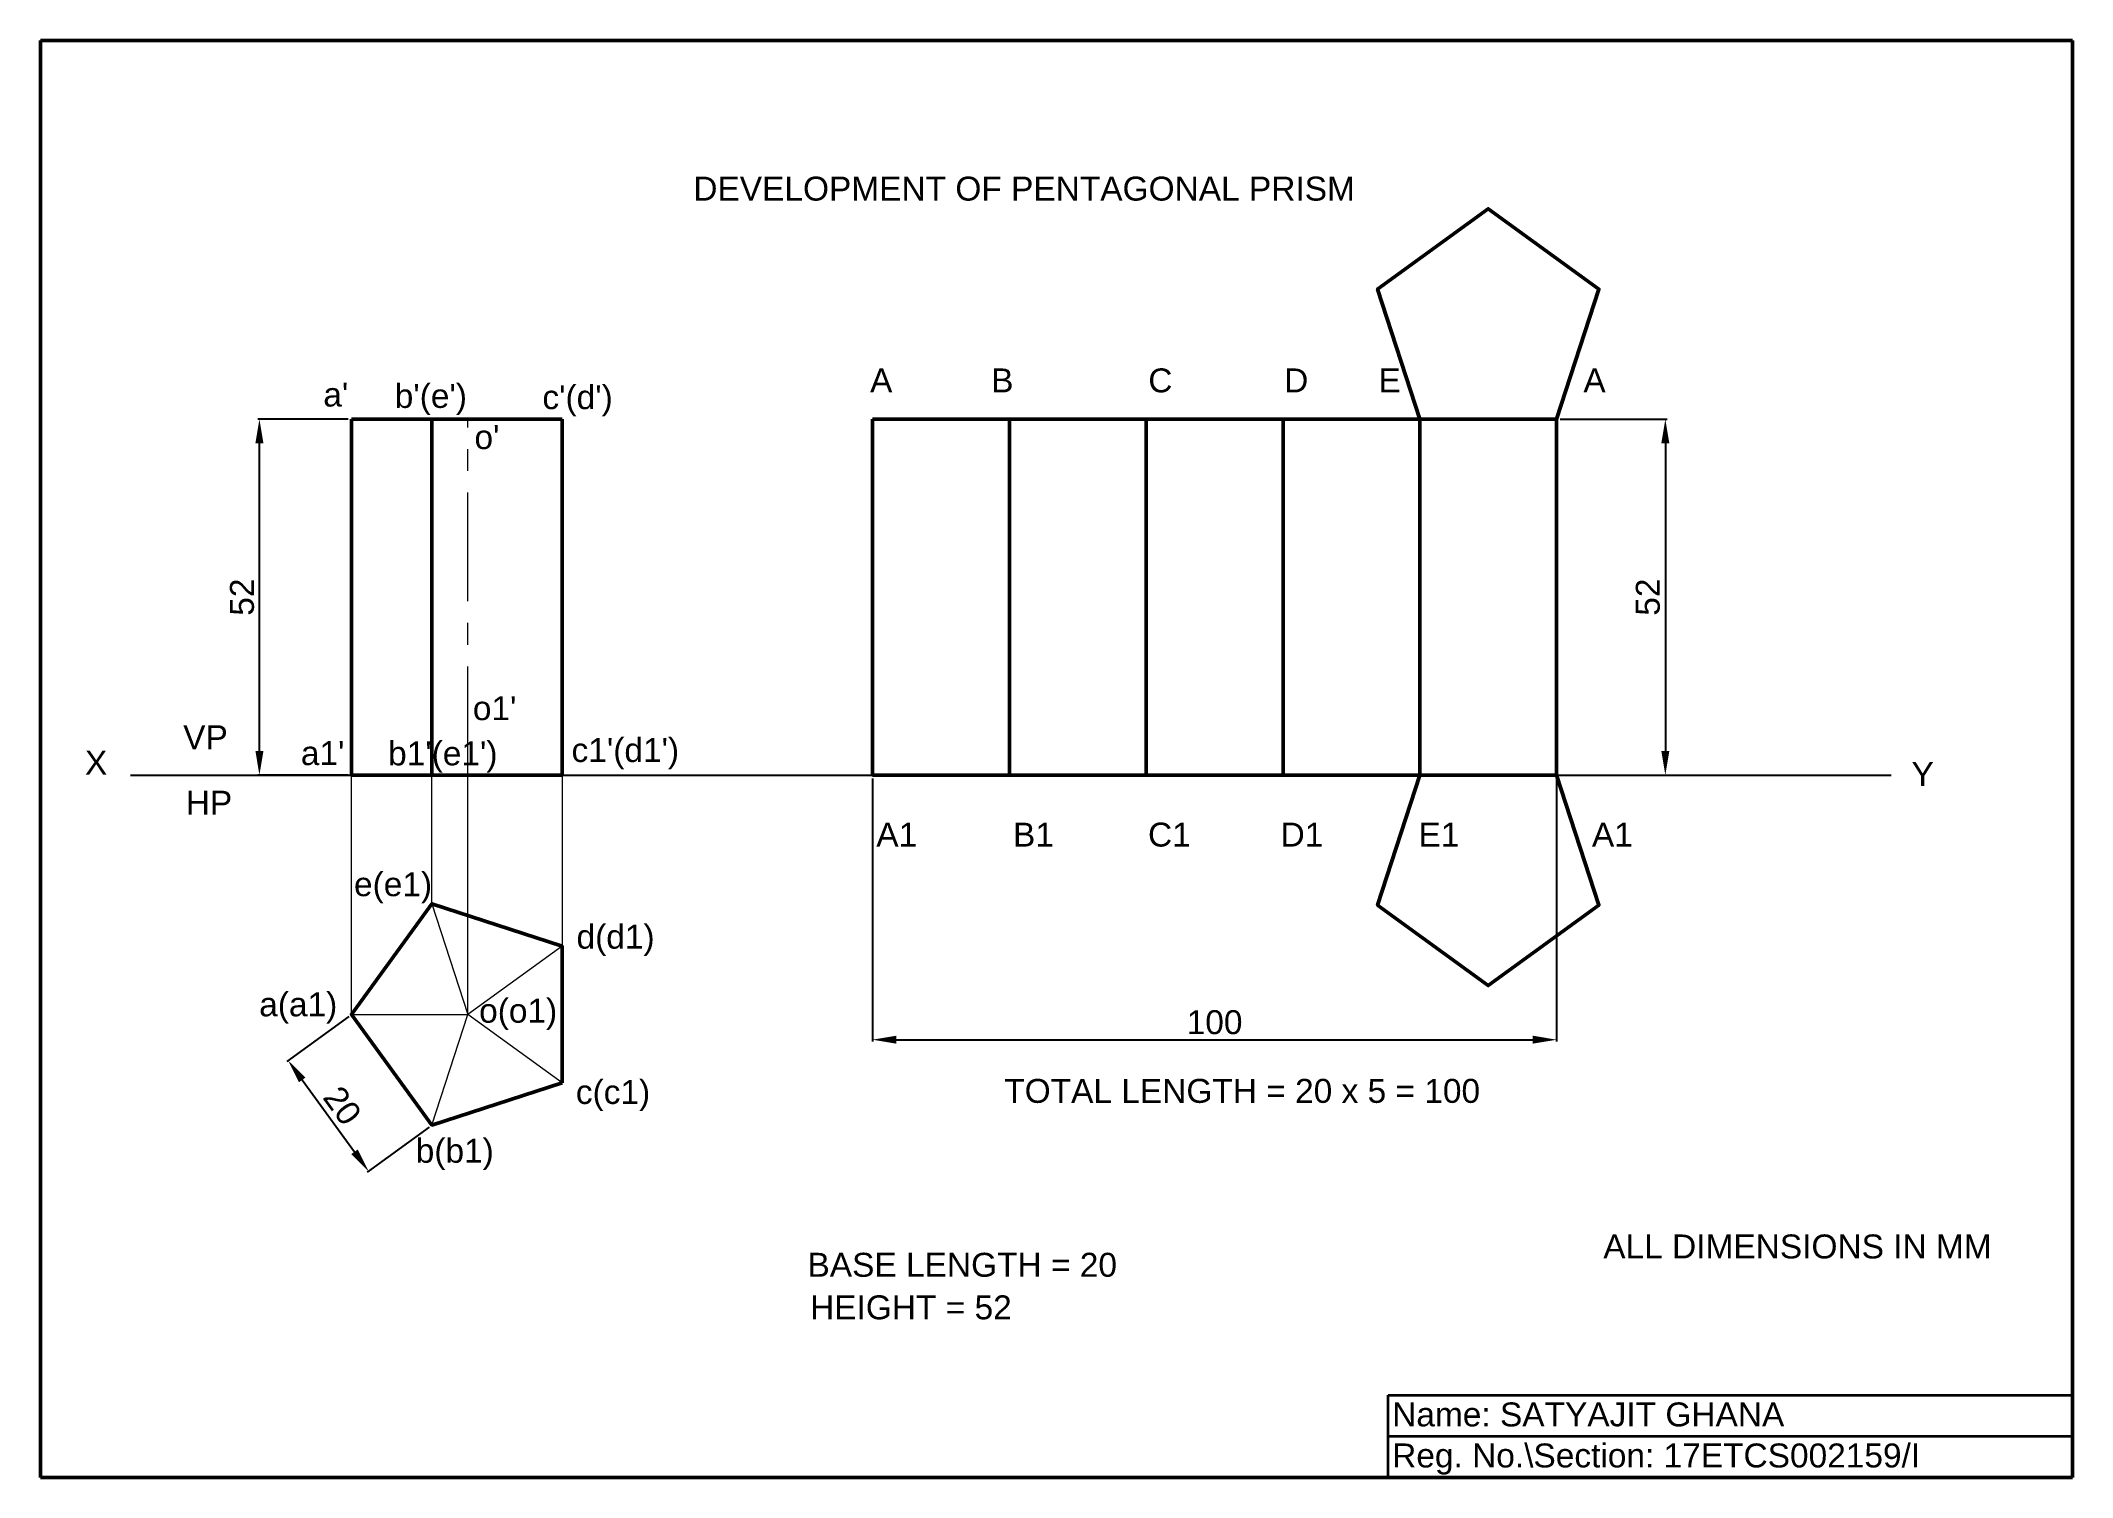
# Model space of a CAD drawing. Header units: millimetres. Extents: x 0 to 297, y 0 to 210.
import ezdxf

# ---------------------------------------------------------------- set-up
doc = ezdxf.new("R2010")
doc.units = ezdxf.units.MM
doc.header["$LTSCALE"] = 0.5
doc.header["$PDMODE"] = 3
doc.header["$PDSIZE"] = 5
doc.linetypes.add('CENTER', pattern=[50.8, 31.75, -6.35, 6.35, -6.35])
for name, color, linetype, lineweight in [('AxisLine', 2, 'CENTER', 20), ('DimensionLine', 1, 'Continuous', 25), ('FVnTV', 3, 'Continuous', 50), ('ProjectorLine', 4, 'Continuous', 9), ('TrueLengthLines', 5, 'Continuous', 35)]:
    doc.layers.add(name, color=color, linetype=linetype, lineweight=lineweight)
doc.styles.get("Standard").update_dxf_attribs({"font": 'arial.ttf'})
doc.dimstyles.new('ED', dxfattribs={"dimtxt": 3.5, "dimasz": 3.5, "dimexe": 0.25, "dimexo": 0.5, "dimgap": 0.75, "dimtad": 1, "dimdec": 0, "dimzin": 0, "dimdsep": 46, "dimtxsty": 'Standard', "dimcen": 0.09, "dimadec": 0, "dimazin": 0, "dimtfac": 1, "dimtdec": 0, "dimtofl": 0, "dimtmove": 0, "dimatfit": 3, "dimfxl": 1, "dimtolj": 1, "dimtzin": 0, "dimarcsym": 0})

# ---------------------------------------------------------------- blocks, each defined once
blk = doc.blocks.new('*D1')
at = {"layer": 'Defpoints', "color": 0, "transparency": 16777216}
for p in [(45.44, 67.66), (57.19, 51.48), (47.93, 44.75)]:
    blk.add_point(p, dxfattribs=at)
at = {"layer": 'DimensionLine', "color": 0, "lineweight": -2, "transparency": 16777216}
for p, q in [((45.03, 67.36), (35.98, 60.78)), ((38.24, 58.1), (45.88, 47.58)), ((56.79, 51.18), (47.73, 44.6))]:
    blk.add_line(p, q, dxfattribs=at)
at = {"layer": 'DimensionLine', "color": 0, "transparency": 16777216}
for points in [[(38.71, 58.44), (37.76, 57.75), (36.18, 60.93)], [(46.35, 47.92), (45.4, 47.24), (47.93, 44.75)]]:
    blk.add_solid(points, dxfattribs=at)
at = {"layer": 'DimensionLine', "color": 0, "transparency": 16777216, "insert": (44.11, 54.33), "char_height": 3.5, "attachment_point": 5, "rotation": 306}
blk.add_mtext('\\A1;20', dxfattribs=at)
blk = doc.blocks.new('*D2')
at = {"layer": 'Defpoints', "color": 0, "transparency": 16777216}
for p in [(31.98, 154.66), (45.44, 154.66), (45.44, 102.66)]:
    blk.add_point(p, dxfattribs=at)
at = {"layer": 'DimensionLine', "color": 0, "lineweight": -2, "transparency": 16777216}
for p, q in [((44.94, 154.66), (31.73, 154.66)), ((31.98, 106.16), (31.98, 151.16)), ((44.94, 102.66), (31.73, 102.66))]:
    blk.add_line(p, q, dxfattribs=at)
at = {"layer": 'DimensionLine', "color": 0, "transparency": 16777216}
for points in [[(31.4, 151.16), (32.57, 151.16), (31.98, 154.66)], [(31.4, 106.16), (32.57, 106.16), (31.98, 102.66)]]:
    blk.add_solid(points, dxfattribs=at)
at = {"layer": 'DimensionLine', "color": 0, "transparency": 16777216, "insert": (29.45, 128.66), "char_height": 3.5, "attachment_point": 5, "rotation": 90}
blk.add_mtext('\\A1;52', dxfattribs=at)
blk = doc.blocks.new('*D5')
at = {"layer": 'Defpoints', "color": 0, "transparency": 16777216}
for p in [(221.61, 154.66), (221.61, 102.66), (237.5, 102.66)]:
    blk.add_point(p, dxfattribs=at)
at = {"layer": 'DimensionLine', "color": 0, "lineweight": -2, "transparency": 16777216}
for p, q in [((222.11, 154.66), (237.75, 154.66)), ((237.5, 151.16), (237.5, 106.16)), ((222.11, 102.66), (237.75, 102.66))]:
    blk.add_line(p, q, dxfattribs=at)
at = {"layer": 'DimensionLine', "color": 0, "transparency": 16777216}
for points in [[(236.92, 151.16), (238.08, 151.16), (237.5, 154.66)], [(236.92, 106.16), (238.08, 106.16), (237.5, 102.66)]]:
    blk.add_solid(points, dxfattribs=at)
at = {"layer": 'DimensionLine', "color": 0, "transparency": 16777216, "insert": (234.96, 128.66), "char_height": 3.5, "attachment_point": 5, "rotation": 90}
blk.add_mtext('\\A1;52', dxfattribs=at)
blk = doc.blocks.new('*D6')
at = {"layer": 'Defpoints', "color": 0, "transparency": 16777216}
for p in [(121.61, 102.66), (221.61, 102.66), (221.61, 63.97)]:
    blk.add_point(p, dxfattribs=at)
at = {"layer": 'DimensionLine', "color": 0, "lineweight": -2, "transparency": 16777216}
for p, q in [((121.61, 102.16), (121.61, 63.72)), ((221.61, 102.16), (221.61, 63.72)), ((125.11, 63.97), (218.11, 63.97))]:
    blk.add_line(p, q, dxfattribs=at)
at = {"layer": 'DimensionLine', "color": 0, "transparency": 16777216}
for points in [[(125.11, 64.56), (125.11, 63.39), (121.61, 63.97)], [(218.11, 64.56), (218.11, 63.39), (221.61, 63.97)]]:
    blk.add_solid(points, dxfattribs=at)
at = {"layer": 'DimensionLine', "color": 0, "transparency": 16777216, "insert": (171.61, 66.51), "char_height": 3.5, "attachment_point": 5}
blk.add_mtext('\\A1;100', dxfattribs=at)

msp = doc.modelspace()

# ---------------------------------------------------------------- linework, layer by layer
msp.add_line((13.13, 102.66), (270.5, 102.66))
at = {"layer": 'AxisLine'}
msp.add_line((62.45, 102.66), (62.45, 154.66), dxfattribs=at)
at = {"layer": 'FVnTV'}
for p, q in [((0, 0), (0, 210)), ((0, 210), (297, 210)), ((297, 0), (297, 210)), ((45.44, 102.66), (45.44, 154.66)), ((45.44, 154.66), (76.22, 154.66)), ((57.19, 102.66), (57.19, 154.66)), ((76.22, 102.66), (76.22, 154.66)), ((121.61, 102.66), (121.61, 154.66)), ((121.61, 154.66), (221.61, 154.66)), ((141.61, 102.66), (141.61, 154.66)), ((161.61, 102.66), (161.61, 154.66)), ((181.61, 102.66), (181.61, 154.66)), ((201.61, 102.66), (201.61, 154.66)), ((221.61, 102.66), (221.61, 154.66)), ((45.44, 102.66), (76.22, 102.66)), ((121.61, 102.66), (221.61, 102.66)), ((0, 0), (297, 0))]:
    msp.add_line(p, q, dxfattribs=at)
for points in [[(221.61, 154.66), (227.79, 173.68), (211.61, 185.43), (195.43, 173.68), (201.61, 154.66)], [(221.61, 102.66), (201.61, 102.66), (195.43, 83.64), (211.61, 71.88), (227.79, 83.64)], [(76.22, 57.66), (76.22, 77.66), (57.19, 83.84), (45.44, 67.66), (57.19, 51.48)]]:
    msp.add_lwpolyline(points, close=True, dxfattribs=at)
at = {"layer": 'ProjectorLine'}
for p, q in [((45.44, 67.66), (45.44, 102.66)), ((57.19, 83.84), (57.19, 102.66)), ((62.45, 67.66), (62.45, 102.66)), ((76.22, 102.66), (76.22, 77.66)), ((57.19, 83.84), (62.45, 67.66)), ((76.22, 77.66), (62.45, 67.66)), ((45.44, 67.66), (62.45, 67.66)), ((57.19, 51.48), (62.45, 67.66)), ((76.22, 57.66), (62.45, 67.66))]:
    msp.add_line(p, q, dxfattribs=at)
at = {"layer": 'TrueLengthLines'}
for p, q in [((197, 12), (297, 12)), ((197, 6), (197, 12)), ((197, 6), (297, 6)), ((197, 0), (197, 6))]:
    msp.add_line(p, q, dxfattribs=at)

# ---------------------------------------------------------------- texts
for s, p in [('DEVELOPMENT OF PENTAGONAL PRISM', (95.41, 186.62)), ('A', (121.25, 158.59)), ('B', (138.95, 158.59)), ('C', (161.92, 158.59)), ('D', (181.78, 158.59)), ('E', (195.57, 158.59)), ('A', (225.52, 158.59)), ("a'", (41.32, 156.52)), ("b'(e')", (51.76, 156.32)), ("c'(d')", (73.35, 156.14)), ("o'", (63.42, 150.3)), ("o1'", (63.18, 110.68)), ('VP', (20.84, 106.43)), ("a1'", (38.04, 104.11)), ("b1'(e1')", (50.79, 104.07)), ("c1'(d1')", (77.61, 104.56)), ('X', (6.48, 102.71)), ('Y', (273.49, 101.05)), ('HP', (21.22, 96.86)), ('A1', (122.16, 92.2)), ('B1', (142.14, 92.2)), ('C1', (161.88, 92.2)), ('D1', (181.26, 92.2)), ('E1', (201.42, 92.2)), ('A1', (226.77, 92.2)), ('e(e1)', (45.81, 84.95)), ('d(d1)', (78.34, 77.28)), ('a(a1)', (31.95, 67.39)), ('o(o1)', (64.1, 66.46)), ('c(c1)', (78.24, 54.58)), ('TOTAL LENGTH = 20 x 5 = 100', (140.86, 54.74)), ('b(b1)', (54.83, 45.99)), ('BASE LENGTH = 20', (112.1, 29.32)), ('ALL DIMENSIONS IN MM', (228.43, 32)), ('HEIGHT = 52', (112.48, 23.1)), ('Name: SATYAJIT GHANA', (197.57, 7.45)), ('Reg. No.\\Section: 17ETCS002159/I', (197.57, 1.45))]:
    msp.add_text(s, height=3.5).set_placement(p)

# ---------------------------------------------------------------- dimensions: what is measured, and where the dimension line sits
at = {"layer": 'DimensionLine'}
for p1, p2, distance, picture, middle in [((45.44, 102.66), (45.44, 154.66), 13.46, '*D2', (29.45, 128.66)), ((221.61, 154.66), (221.61, 102.66), 15.89, '*D5', (234.96, 128.66)), ((45.44, 67.66), (57.19, 51.48), -11.45, '*D1', (44.11, 54.33))]:
    dim = msp.add_aligned_dim(p1=p1, p2=p2, distance=distance, dimstyle='ED', dxfattribs=at)
    dim.commit()
    dim.dimension.update_dxf_attribs({"geometry": picture, "text_midpoint": middle})
dim = msp.add_linear_dim(base=(221.61, 63.97), p1=(121.61, 102.66), p2=(221.61, 102.66), angle=360, dimstyle='ED', dxfattribs=at)
dim.commit()
dim.dimension.update_dxf_attribs({"geometry": '*D6', "text_midpoint": (171.61, 63.97), "dimtype": 161})

doc.saveas('drawing.dxf')
